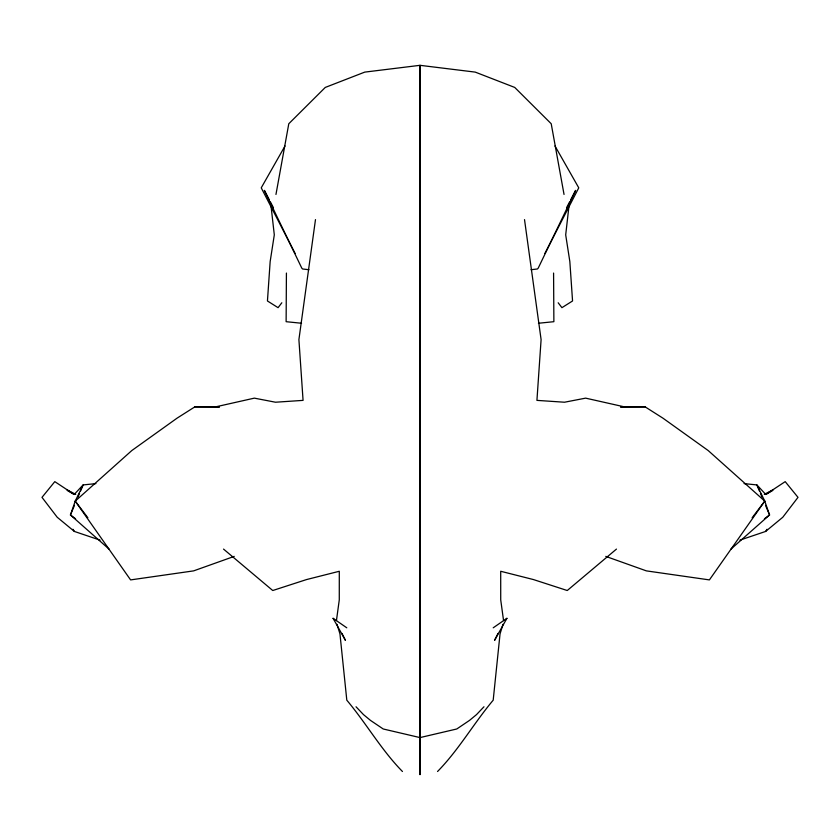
<?xml version="1.0" encoding="UTF-8"?>
<svg xmlns="http://www.w3.org/2000/svg" width="840" height="840" viewBox="0 0 840 840"><rect width="100%" height="100%" fill="white"/><g stroke="black" fill="none" stroke-linecap="round" stroke-linejoin="round"><path stroke-width="1.26" d="M286.419 273.053L286.125 321.689L301.55 323.253M568.932 206.388L565.698 234.864L569.846 261.628L572.554 300.972L561.928 307.671L558.18 302.778M315.483 219.608L298.904 339.612L303.072 400.376L275.489 402.224L254.352 398.139L215.513 406.886M336.441 620.592L339.276 599.907L339.297 571.274L306.526 579.569L272.748 590.52L223.535 549.087M275.961 194.45L288.792 123.742L325.269 87.433L364.749 72.114L420.011 65.321L475.251 72.114L514.731 87.433L551.208 123.742L564.039 194.45M503.003 624.288L500.042 633.917L493.195 700.182C473.729 723.356 458.756 749.879 437.546 771.498M95.939 483.609L83.097 484.932L75.233 501.123L70.445 514.962L109.305 549.328M74.487 505.355L70.445 514.962L75.569 518.794M78.036 496.944L79.558 493.343M80.567 490.938L83.097 484.932L74.204 494.456L67.452 490.602M498.015 633.413L494.582 640.332L506.909 618.324L493.217 627.805M544.856 253.481L578.76 187.834L554.988 145.982M566.517 207.795L569.562 201.978M570.78 199.658L575.642 190.365L538.24 268.076L537.422 268.979L531.048 269.714M285.012 145.982L261.24 187.834L295.144 253.481M739.946 540.12L765.607 531.447L767.046 529.274M744.062 483.609L756.903 484.932L764.768 501.123L709.401 579.904L646.37 570.875L605.766 556.385M752.136 517.755L764.768 501.123L708.183 450.544L662.938 418.163L645.099 406.833L620.571 406.875L645.099 406.833M281.82 302.778L278.072 307.671L267.446 300.972L270.155 261.628L274.302 234.864L271.068 206.388M505.323 620.099L506.909 618.324M483.966 706.776L476.511 714.609L469.529 720.384L456.771 728.984L420.074 737.573L419.99 65.321L419.927 737.573L383.229 728.984L370.471 720.384L363.489 714.609L356.034 706.776M234.234 556.385L193.631 570.875L130.599 579.904L75.233 501.123L131.817 450.544L177.061 418.163L194.901 406.833L219.429 406.875L194.901 406.833M730.695 549.328L769.556 514.962L764.768 501.123M616.466 549.087L567.252 590.52L533.474 579.569L500.703 571.274L500.724 599.907L503.559 620.592M765.607 531.447L782.796 517.24L798 497.354L785.2 481.635L765.797 494.456L756.903 484.932L759.433 490.938M764.432 518.794L769.556 514.962L765.513 505.355M765.797 494.456L772.548 490.602M764.274 494.351L773.493 489.615M538.45 323.253L553.875 321.689L553.581 273.053M308.952 269.714L302.579 268.979L301.76 268.076L264.359 190.365L269.22 199.658M624.488 406.886L585.648 398.139L564.512 402.224L536.928 400.376L541.097 339.612L524.517 219.608M74.204 494.456L54.8 481.635L42 497.354L57.204 517.24L74.392 531.447L100.055 540.12M66.507 489.615L75.726 494.351M341.985 633.413L345.419 640.332L333.092 618.324L346.784 627.805M402.455 771.498C381.245 749.879 366.272 723.356 346.805 700.182L339.959 633.917L336.998 624.288M333.092 618.324L334.677 620.099M75.233 501.123L87.864 517.755M72.954 529.274L74.392 531.447M270.438 201.978L273.483 207.795M760.442 493.343L761.964 496.944M420.053 737.709L419.99 774.679L419.947 737.709"/></g></svg>
